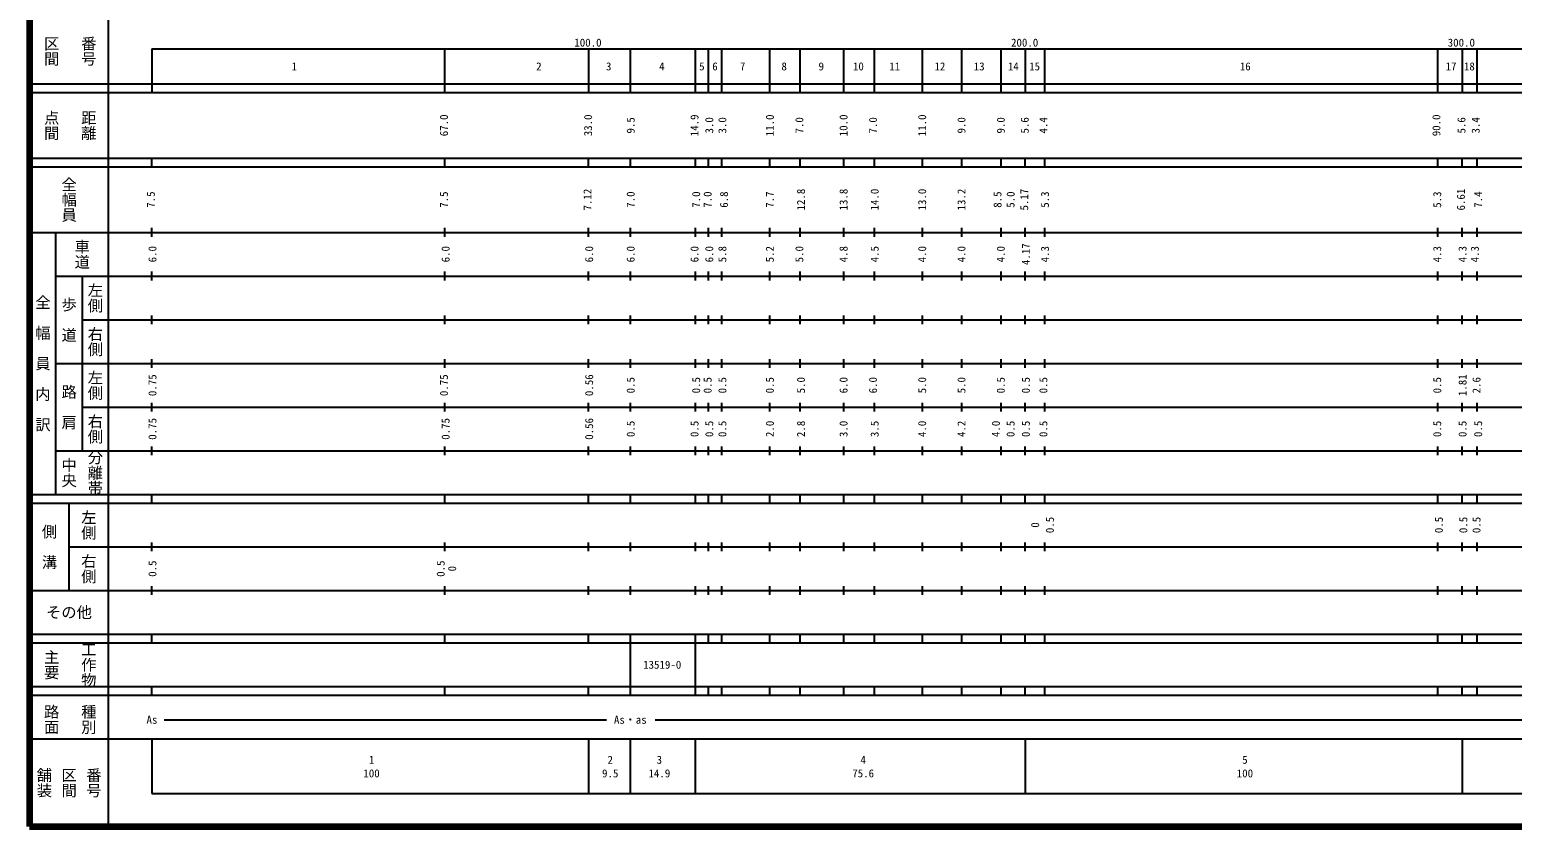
# Model space of a CAD drawing. Units: millimetres on the paper, enlarged 1000 times. Extents: x 40000 to 680000, y 20000 to 380000.
# Drawn here: x 40000 to 379524, y 20000 to 202409 of the extents above; entities that cross this region are included whole.
import ezdxf
from ezdxf.enums import TextEntityAlignment as Align

# ---------------------------------------------------------------- set-up
doc = ezdxf.new("R2010")
doc.units = ezdxf.units.MM
doc.header["$LTSCALE"] = 1000
doc.layers.add('M-TTL', color=2, linetype='Continuous', lineweight=140)
doc.layers.add('M-TTL-BAND', color=7, linetype='Continuous', lineweight=25)
doc.styles.add('@ＭＳ ゴシック', font='')
doc.styles.add('ＭＳ ゴシック', font='')
doc.styles.get('@ＭＳ ゴシック').set_extended_font_data('@MS Gothic')
doc.styles.get('ＭＳ ゴシック').set_extended_font_data('MS Gothic')

msp = doc.modelspace()

# ---------------------------------------------------------------- linework, layer by layer
at = {"layer": 'M-TTL'}
for p, q in [((40000, 380000), (40000, 20000)), ((40000, 20000), (680000, 20000))]:
    msp.add_line(p, q, dxfattribs=at)
at = {"layer": 'M-TTL-BAND'}
for p, q in [((58000, 370000), (58000, 20000)), ((68000, 198000), (579000, 198000)), ((68000, 198000), (68000, 188000)), ((135000, 198000), (135000, 188000)), ((168000, 198000), (168000, 188000)), ((177500, 198000), (177500, 188000)), ((192400, 198000), (192400, 188000)), ((195400, 198000), (195400, 188000)), ((198400, 198000), (198400, 188000)), ((209400, 198000), (209400, 188000)), ((216400, 198000), (216400, 188000)), ((226400, 198000), (226400, 188000)), ((233400, 198000), (233400, 188000)), ((244400, 198000), (244400, 188000)), ((253400, 198000), (253400, 188000)), ((262400, 198000), (262400, 188000)), ((268000, 198000), (268000, 188000)), ((272400, 198000), (272400, 188000)), ((362400, 198000), (362400, 188000)), ((368000, 198000), (368000, 188000)), ((371400, 198000), (371400, 188000)), ((40000, 190000), (579000, 190000)), ((40000, 188000), (579000, 188000)), ((40000, 173000), (579000, 173000)), ((40000, 171000), (579000, 171000)), ((68000, 171000), (68000, 173000)), ((135000, 173000), (135000, 171000)), ((168000, 171000), (168000, 173000)), ((177500, 173000), (177500, 171000)), ((192400, 173000), (192400, 171000)), ((195400, 173000), (195400, 171000)), ((198400, 173000), (198400, 171000)), ((209400, 173000), (209400, 171000)), ((216400, 173000), (216400, 171000)), ((226400, 173000), (226400, 171000)), ((233400, 173000), (233400, 171000)), ((244400, 173000), (244400, 171000)), ((253400, 173000), (253400, 171000)), ((262400, 173000), (262400, 171000)), ((268000, 171000), (268000, 173000)), ((272400, 173000), (272400, 171000)), ((362400, 173000), (362400, 171000)), ((368000, 171000), (368000, 173000)), ((371400, 173000), (371400, 171000)), ((68000, 155000), (68000, 157000)), ((135000, 157000), (135000, 155000)), ((168000, 155000), (168000, 157000)), ((177500, 157000), (177500, 155000)), ((192400, 157000), (192400, 155000)), ((195400, 157000), (195400, 155000)), ((198400, 157000), (198400, 155000)), ((209400, 157000), (209400, 155000)), ((216400, 157000), (216400, 155000)), ((226400, 157000), (226400, 155000)), ((233400, 157000), (233400, 155000)), ((244400, 157000), (244400, 155000)), ((253400, 157000), (253400, 155000)), ((262400, 157000), (262400, 155000)), ((268000, 155000), (268000, 157000)), ((272400, 157000), (272400, 155000)), ((362400, 157000), (362400, 155000)), ((368000, 155000), (368000, 157000)), ((371400, 157000), (371400, 155000)), ((40000, 156000), (579000, 156000)), ((46000, 96000), (46000, 156000)), ((46000, 146000), (579000, 146000)), ((52000, 146000), (52000, 106000)), ((68000, 145000), (68000, 147000)), ((135000, 147000), (135000, 145000)), ((168000, 145000), (168000, 147000)), ((177500, 147000), (177500, 145000)), ((192400, 147000), (192400, 145000)), ((195400, 147000), (195400, 145000)), ((198400, 147000), (198400, 145000)), ((209400, 147000), (209400, 145000)), ((216400, 147000), (216400, 145000)), ((226400, 147000), (226400, 145000)), ((233400, 147000), (233400, 145000)), ((244400, 147000), (244400, 145000)), ((253400, 147000), (253400, 145000)), ((262400, 147000), (262400, 145000)), ((268000, 145000), (268000, 147000)), ((272400, 147000), (272400, 145000)), ((362400, 147000), (362400, 145000)), ((368000, 145000), (368000, 147000)), ((371400, 147000), (371400, 145000)), ((52000, 136000), (579000, 136000)), ((68000, 135000), (68000, 137000)), ((135000, 137000), (135000, 135000)), ((168000, 135000), (168000, 137000)), ((177500, 137000), (177500, 135000)), ((192400, 137000), (192400, 135000)), ((195400, 137000), (195400, 135000)), ((198400, 137000), (198400, 135000)), ((209400, 137000), (209400, 135000)), ((216400, 137000), (216400, 135000)), ((226400, 137000), (226400, 135000)), ((233400, 137000), (233400, 135000)), ((244400, 137000), (244400, 135000)), ((253400, 137000), (253400, 135000)), ((262400, 137000), (262400, 135000)), ((268000, 135000), (268000, 137000)), ((272400, 137000), (272400, 135000)), ((362400, 137000), (362400, 135000)), ((368000, 135000), (368000, 137000)), ((371400, 137000), (371400, 135000)), ((46000, 126000), (579000, 126000)), ((68000, 125000), (68000, 127000)), ((135000, 127000), (135000, 125000)), ((168000, 125000), (168000, 127000)), ((177500, 127000), (177500, 125000)), ((192400, 127000), (192400, 125000)), ((195400, 127000), (195400, 125000)), ((198400, 127000), (198400, 125000)), ((209400, 127000), (209400, 125000)), ((216400, 127000), (216400, 125000)), ((226400, 127000), (226400, 125000)), ((233400, 127000), (233400, 125000)), ((244400, 127000), (244400, 125000)), ((253400, 127000), (253400, 125000)), ((262400, 127000), (262400, 125000)), ((268000, 125000), (268000, 127000)), ((272400, 127000), (272400, 125000)), ((362400, 127000), (362400, 125000)), ((368000, 125000), (368000, 127000)), ((371400, 127000), (371400, 125000)), ((52000, 116000), (579000, 116000)), ((68000, 115000), (68000, 117000)), ((135000, 117000), (135000, 115000)), ((168000, 115000), (168000, 117000)), ((177500, 117000), (177500, 115000)), ((192400, 117000), (192400, 115000)), ((195400, 117000), (195400, 115000)), ((198400, 117000), (198400, 115000)), ((209400, 117000), (209400, 115000)), ((216400, 117000), (216400, 115000)), ((226400, 117000), (226400, 115000)), ((233400, 117000), (233400, 115000)), ((244400, 117000), (244400, 115000)), ((253400, 117000), (253400, 115000)), ((262400, 117000), (262400, 115000)), ((268000, 115000), (268000, 117000)), ((272400, 117000), (272400, 115000)), ((362400, 117000), (362400, 115000)), ((368000, 115000), (368000, 117000)), ((371400, 117000), (371400, 115000)), ((46000, 106000), (579000, 106000)), ((68000, 105000), (68000, 107000)), ((135000, 107000), (135000, 105000)), ((168000, 105000), (168000, 107000)), ((177500, 107000), (177500, 105000)), ((192400, 107000), (192400, 105000)), ((195400, 107000), (195400, 105000)), ((198400, 107000), (198400, 105000)), ((209400, 107000), (209400, 105000)), ((216400, 107000), (216400, 105000)), ((226400, 107000), (226400, 105000)), ((233400, 107000), (233400, 105000)), ((244400, 107000), (244400, 105000)), ((253400, 107000), (253400, 105000)), ((262400, 107000), (262400, 105000)), ((268000, 105000), (268000, 107000)), ((272400, 107000), (272400, 105000)), ((362400, 107000), (362400, 105000)), ((368000, 105000), (368000, 107000)), ((371400, 107000), (371400, 105000)), ((40000, 96000), (579000, 96000)), ((68000, 94000), (68000, 96000)), ((135000, 96000), (135000, 94000)), ((168000, 94000), (168000, 96000)), ((177500, 96000), (177500, 94000)), ((192400, 96000), (192400, 94000)), ((195400, 96000), (195400, 94000)), ((198400, 96000), (198400, 94000)), ((209400, 96000), (209400, 94000)), ((216400, 96000), (216400, 94000)), ((226400, 96000), (226400, 94000)), ((233400, 96000), (233400, 94000)), ((244400, 96000), (244400, 94000)), ((253400, 96000), (253400, 94000)), ((262400, 96000), (262400, 94000)), ((268000, 94000), (268000, 96000)), ((272400, 96000), (272400, 94000)), ((362400, 96000), (362400, 94000)), ((368000, 94000), (368000, 96000)), ((371400, 96000), (371400, 94000)), ((40000, 94000), (579000, 94000)), ((49000, 94000), (49000, 74000)), ((68000, 83000), (68000, 85000)), ((135000, 85000), (135000, 83000)), ((168000, 83000), (168000, 85000)), ((177500, 85000), (177500, 83000)), ((192400, 85000), (192400, 83000)), ((195400, 85000), (195400, 83000)), ((198400, 85000), (198400, 83000)), ((209400, 85000), (209400, 83000)), ((216400, 85000), (216400, 83000)), ((226400, 85000), (226400, 83000)), ((233400, 85000), (233400, 83000)), ((244400, 85000), (244400, 83000)), ((253400, 85000), (253400, 83000)), ((262400, 85000), (262400, 83000)), ((268000, 83000), (268000, 85000)), ((272400, 85000), (272400, 83000)), ((362400, 85000), (362400, 83000)), ((368000, 83000), (368000, 85000)), ((371400, 85000), (371400, 83000)), ((49000, 84000), (579000, 84000)), ((68000, 73000), (68000, 75000)), ((135000, 75000), (135000, 73000)), ((168000, 73000), (168000, 75000)), ((177500, 75000), (177500, 73000)), ((192400, 75000), (192400, 73000)), ((195400, 75000), (195400, 73000)), ((198400, 75000), (198400, 73000)), ((209400, 75000), (209400, 73000)), ((216400, 75000), (216400, 73000)), ((226400, 75000), (226400, 73000)), ((233400, 75000), (233400, 73000)), ((244400, 75000), (244400, 73000)), ((253400, 75000), (253400, 73000)), ((262400, 75000), (262400, 73000)), ((268000, 73000), (268000, 75000)), ((272400, 75000), (272400, 73000)), ((362400, 75000), (362400, 73000)), ((368000, 73000), (368000, 75000)), ((371400, 75000), (371400, 73000)), ((40000, 74000), (579000, 74000)), ((40000, 64000), (579000, 64000)), ((40000, 62000), (579000, 62000)), ((68000, 62000), (68000, 64000)), ((135000, 64000), (135000, 62000)), ((168000, 62000), (168000, 64000)), ((177500, 64000), (177500, 52000)), ((192400, 64000), (192400, 52000)), ((195400, 64000), (195400, 62000)), ((198400, 64000), (198400, 62000)), ((209400, 64000), (209400, 62000)), ((216400, 64000), (216400, 62000)), ((226400, 64000), (226400, 62000)), ((233400, 64000), (233400, 62000)), ((244400, 64000), (244400, 62000)), ((253400, 64000), (253400, 62000)), ((262400, 64000), (262400, 62000)), ((268000, 62000), (268000, 64000)), ((272400, 64000), (272400, 62000)), ((362400, 64000), (362400, 62000)), ((368000, 62000), (368000, 64000)), ((371400, 64000), (371400, 62000)), ((40000, 52000), (579000, 52000)), ((68000, 50000), (68000, 52000)), ((135000, 52000), (135000, 50000)), ((168000, 50000), (168000, 52000)), ((177500, 52000), (177500, 50000)), ((192400, 52000), (192400, 50000)), ((195400, 52000), (195400, 50000)), ((198400, 52000), (198400, 50000)), ((209400, 52000), (209400, 50000)), ((216400, 52000), (216400, 50000)), ((226400, 52000), (226400, 50000)), ((233400, 52000), (233400, 50000)), ((244400, 52000), (244400, 50000)), ((253400, 52000), (253400, 50000)), ((262400, 52000), (262400, 50000)), ((268000, 50000), (268000, 52000)), ((272400, 52000), (272400, 50000)), ((362400, 52000), (362400, 50000)), ((368000, 50000), (368000, 52000)), ((371400, 52000), (371400, 50000)), ((40000, 50000), (579000, 50000)), ((70805, 44406), (172082, 44406)), ((183268, 44406), (564856, 44406)), ((40000, 40000), (579000, 40000)), ((68000, 40000), (68000, 27500)), ((168000, 40000), (168000, 27500)), ((177500, 40000), (177500, 27500)), ((192400, 40000), (192400, 27500)), ((268000, 40000), (268000, 27500)), ((368000, 40000), (368000, 27500)), ((68000, 27500), (579000, 27500))]:
    msp.add_line(p, q, dxfattribs=at)

# ---------------------------------------------------------------- texts
for s, height, rotation, style, p in [('区間', 2566, 270, '@ＭＳ ゴシック', (45000, 197500)), ('番号', 2566, 270, '@ＭＳ ゴシック', (53500, 197500)), ('点間', 2566, 270, '@ＭＳ ゴシック', (45000, 180500)), ('距離', 2566, 270, '@ＭＳ ゴシック', (53500, 180500)), ('67.0', 1833, 90, 'ＭＳ ゴシック', (134866, 180500)), ('33.0', 1833, 90, 'ＭＳ ゴシック', (167866, 180500)), ('9.5', 1833, 90, 'ＭＳ ゴシック', (177618, 180500)), ('14.9', 1833, 90, 'ＭＳ ゴシック', (192243, 180500)), ('3.0', 1833, 90, 'ＭＳ ゴシック', (195618, 180500)), ('3.0', 1833, 90, 'ＭＳ ゴシック', (198618, 180500)), ('11.0', 1833, 90, 'ＭＳ ゴシック', (209494, 180500)), ('7.0', 1833, 90, 'ＭＳ ゴシック', (216244, 180500)), ('10.0', 1833, 90, 'ＭＳ ゴシック', (226369, 180500)), ('7.0', 1833, 90, 'ＭＳ ゴシック', (233120, 180500)), ('11.0', 1833, 90, 'ＭＳ ゴシック', (244370, 180500)), ('9.0', 1833, 90, 'ＭＳ ゴシック', (253370, 180500)), ('9.0', 1833, 90, 'ＭＳ ゴシック', (262371, 180500)), ('5.6', 1833, 90, 'ＭＳ ゴシック', (267866, 180500)), ('4.4', 1833, 90, 'ＭＳ ゴシック', (272121, 180500)), ('90.0', 1833, 90, 'ＭＳ ゴシック', (362124, 180500)), ('5.6', 1833, 90, 'ＭＳ ゴシック', (367866, 180500)), ('3.4', 1833, 90, 'ＭＳ ゴシック', (371125, 180500)), ('全幅員', 2566, 270, '@ＭＳ ゴシック', (49000, 163500)), ('7.5', 1833, 90, 'ＭＳ ゴシック', (67739, 163500)), ('7.5', 1833, 90, 'ＭＳ ゴシック', (134866, 163500)), ('7.12', 1833, 90, 'ＭＳ ゴシック', (167739, 163500)), ('7.0', 1833, 90, 'ＭＳ ゴシック', (177618, 163500)), ('7.0', 1833, 90, 'ＭＳ ゴシック', (192618, 163500)), ('7.0', 1833, 90, 'ＭＳ ゴシック', (195243, 163500)), ('6.8', 1833, 90, 'ＭＳ ゴシック', (198993, 163500)), ('7.7', 1833, 90, 'ＭＳ ゴシック', (209494, 163500)), ('12.8', 1833, 90, 'ＭＳ ゴシック', (216619, 163500)), ('13.8', 1833, 90, 'ＭＳ ゴシック', (226369, 163500)), ('14.0', 1833, 90, 'ＭＳ ゴシック', (233495, 163500)), ('13.0', 1833, 90, 'ＭＳ ゴシック', (244370, 163500)), ('13.2', 1833, 90, 'ＭＳ ゴシック', (253370, 163500)), ('8.5', 1833, 90, 'ＭＳ ゴシック', (261621, 163500)), ('5.0', 1833, 90, 'ＭＳ ゴシック', (264621, 163500)), ('5.17', 1833, 90, 'ＭＳ ゴシック', (267739, 163500)), ('5.3', 1833, 90, 'ＭＳ ゴシック', (272496, 163500)), ('5.3', 1833, 90, 'ＭＳ ゴシック', (362312, 163500)), ('6.61', 1833, 90, 'ＭＳ ゴシック', (367739, 163500)), ('7.4', 1833, 90, 'ＭＳ ゴシック', (371687, 163500)), ('車道', 2566, 270, '@ＭＳ ゴシック', (52000, 151000)), ('4.17', 1833, 90, 'ＭＳ ゴシック', (268114, 151000)), ('6.0', 1833, 90, 'ＭＳ ゴシック', (68114, 151000)), ('6.0', 1833, 90, 'ＭＳ ゴシック', (135241, 151000)), ('6.0', 1833, 90, 'ＭＳ ゴシック', (168114, 151000)), ('6.0', 1833, 90, 'ＭＳ ゴシック', (177618, 151000)), ('6.0', 1833, 90, 'ＭＳ ゴシック', (192243, 151000)), ('6.0', 1833, 90, 'ＭＳ ゴシック', (195618, 151000)), ('5.8', 1833, 90, 'ＭＳ ゴシック', (198618, 151000)), ('5.2', 1833, 90, 'ＭＳ ゴシック', (209494, 151000)), ('5.0', 1833, 90, 'ＭＳ ゴシック', (216244, 151000)), ('4.8', 1833, 90, 'ＭＳ ゴシック', (226369, 151000)), ('4.5', 1833, 90, 'ＭＳ ゴシック', (233495, 151000)), ('4.0', 1833, 90, 'ＭＳ ゴシック', (244370, 151000)), ('4.0', 1833, 90, 'ＭＳ ゴシック', (253370, 151000)), ('4.0', 1833, 90, 'ＭＳ ゴシック', (262371, 151000)), ('4.3', 1833, 90, 'ＭＳ ゴシック', (272496, 151000)), ('4.3', 1833, 90, 'ＭＳ ゴシック', (362312, 151000)), ('4.3', 1833, 90, 'ＭＳ ゴシック', (368114, 151000)), ('4.3', 1833, 90, 'ＭＳ ゴシック', (370937, 151000)), ('左側', 2566, 270, '@ＭＳ ゴシック', (55000, 141000)), ('全\u3000幅\u3000員\u3000内\u3000訳', 2566, 270, '@ＭＳ ゴシック', (43000, 126000)), ('歩\u3000道', 2566, 270, '@ＭＳ ゴシック', (49000, 136000)), ('右側', 2566, 270, '@ＭＳ ゴシック', (55000, 131000)), ('左側', 2566, 270, '@ＭＳ ゴシック', (55000, 121000)), ('0.75', 1833, 90, 'ＭＳ ゴシック', (68114, 121000)), ('0.75', 1833, 90, 'ＭＳ ゴシック', (134866, 121000)), ('0.56', 1833, 90, 'ＭＳ ゴシック', (168114, 121000)), ('0.5', 1833, 90, 'ＭＳ ゴシック', (177618, 121000)), ('0.5', 1833, 90, 'ＭＳ ゴシック', (192618, 121000)), ('0.5', 1833, 90, 'ＭＳ ゴシック', (195243, 121000)), ('0.5', 1833, 90, 'ＭＳ ゴシック', (198618, 121000)), ('0.5', 1833, 90, 'ＭＳ ゴシック', (209494, 121000)), ('5.0', 1833, 90, 'ＭＳ ゴシック', (216619, 121000)), ('6.0', 1833, 90, 'ＭＳ ゴシック', (226369, 121000)), ('6.0', 1833, 90, 'ＭＳ ゴシック', (233120, 121000)), ('5.0', 1833, 90, 'ＭＳ ゴシック', (244370, 121000)), ('5.0', 1833, 90, 'ＭＳ ゴシック', (253370, 121000)), ('0.5', 1833, 90, 'ＭＳ ゴシック', (262371, 121000)), ('0.5', 1833, 90, 'ＭＳ ゴシック', (268114, 121000)), ('0.5', 1833, 90, 'ＭＳ ゴシック', (272121, 121000)), ('0.5', 1833, 90, 'ＭＳ ゴシック', (362312, 121000)), ('1.81', 1833, 90, 'ＭＳ ゴシック', (368114, 121000)), ('2.6', 1833, 90, 'ＭＳ ゴシック', (371312, 121000)), ('路\u3000肩', 2566, 270, '@ＭＳ ゴシック', (49000, 116000)), ('右側', 2566, 270, '@ＭＳ ゴシック', (55000, 111000)), ('0.75', 1833, 90, 'ＭＳ ゴシック', (68114, 111000)), ('0.75', 1833, 90, 'ＭＳ ゴシック', (135241, 111000)), ('0.56', 1833, 90, 'ＭＳ ゴシック', (168114, 111000)), ('0.5', 1833, 90, 'ＭＳ ゴシック', (177618, 111000)), ('0.5', 1833, 90, 'ＭＳ ゴシック', (192243, 111000)), ('0.5', 1833, 90, 'ＭＳ ゴシック', (195618, 111000)), ('0.5', 1833, 90, 'ＭＳ ゴシック', (198618, 111000)), ('2.0', 1833, 90, 'ＭＳ ゴシック', (209494, 111000)), ('2.8', 1833, 90, 'ＭＳ ゴシック', (216619, 111000)), ('3.0', 1833, 90, 'ＭＳ ゴシック', (226369, 111000)), ('3.5', 1833, 90, 'ＭＳ ゴシック', (233495, 111000)), ('4.0', 1833, 90, 'ＭＳ ゴシック', (244370, 111000)), ('4.2', 1833, 90, 'ＭＳ ゴシック', (253370, 111000)), ('4.0', 1833, 90, 'ＭＳ ゴシック', (261246, 111000)), ('0.5', 1833, 90, 'ＭＳ ゴシック', (264621, 111000)), ('0.5', 1833, 90, 'ＭＳ ゴシック', (268114, 111000)), ('0.5', 1833, 90, 'ＭＳ ゴシック', (272121, 111000)), ('0.5', 1833, 90, 'ＭＳ ゴシック', (362312, 111000)), ('0.5', 1833, 90, 'ＭＳ ゴシック', (368114, 111000)), ('0.5', 1833, 90, 'ＭＳ ゴシック', (371687, 111000)), ('分離帯', 2566, 270, '@ＭＳ ゴシック', (55000, 101000)), ('中央', 2566, 270, '@ＭＳ ゴシック', (49000, 101000)), ('左側', 2566, 270, '@ＭＳ ゴシック', (53500, 89000)), ('側\u3000溝', 2566, 270, '@ＭＳ ゴシック', (44500, 84000)), ('0', 1833, 90, 'ＭＳ ゴシック', (270246, 89000)), ('0.5', 1833, 90, 'ＭＳ ゴシック', (273621, 89000)), ('0.5', 1833, 90, 'ＭＳ ゴシック', (362687, 89000)), ('0.5', 1833, 90, 'ＭＳ ゴシック', (368287, 89000)), ('0.5', 1833, 90, 'ＭＳ ゴシック', (371312, 89000)), ('右側', 2566, 270, '@ＭＳ ゴシック', (53500, 79000)), ('0.5', 1833, 90, 'ＭＳ ゴシック', (68114, 79000)), ('0.5', 1833, 90, 'ＭＳ ゴシック', (134116, 79000)), ('0', 1833, 90, 'ＭＳ ゴシック', (136741, 79000)), ('工作物', 2566, 270, '@ＭＳ ゴシック', (53500, 57000)), ('主要', 2566, 270, '@ＭＳ ゴシック', (45000, 57000)), ('路面', 2566, 270, '@ＭＳ ゴシック', (45000, 44500)), ('種別', 2566, 270, '@ＭＳ ゴシック', (53500, 44500)), ('舗装', 2566, 270, '@ＭＳ ゴシック', (43333, 30000)), ('区間', 2566, 270, '@ＭＳ ゴシック', (49000, 30000)), ('番号', 2566, 270, '@ＭＳ ゴシック', (54667, 30000))]:
    msp.add_text(s, height=height, rotation=rotation, dxfattribs=dict(at, style=style)).set_placement(p, align=Align.MIDDLE_CENTER)
at = {"layer": 'M-TTL-BAND', "style": 'ＭＳ ゴシック'}
for s, height, p in [('100.0', 1833, (167844, 199445)), ('200.0', 1833, (267844, 199445)), ('300.0', 1833, (367844, 199445)), ('1', 1833, (100601, 194000)), ('2', 1833, (156603, 194000)), ('3', 1833, (172603, 194000)), ('4', 1833, (184771, 194000)), ('5', 1833, (193938, 194000)), ('6', 1833, (196938, 194000)), ('7', 1833, (203271, 194000)), ('8', 1833, (212772, 194000)), ('9', 1833, (221272, 194000)), ('10', 1833, (229772, 194000)), ('11', 1833, (238106, 194000)), ('12', 1833, (248440, 194000)), ('13', 1833, (257440, 194000)), ('14', 1833, (265241, 194000)), ('15', 1833, (270119, 194000)), ('16', 1833, (318359, 194000)), ('17', 1833, (365482, 194000)), ('18', 1833, (369675, 194000)), ('その他', 2566, (49000, 69000)), ('13519-0', 1833, (184847, 57000)), ('As', 1833, (68006, 44406)), ('As・as', 1833, (177541, 44406)), ('1', 1833, (118288, 35238)), ('2', 1833, (172942, 35238)), ('3', 1833, (184199, 35238)), ('4', 1833, (230872, 35238)), ('5', 1833, (318288, 35238)), ('100', 1833, (118288, 32131)), ('9.5', 1833, (172942, 32131)), ('14.9', 1833, (184199, 32131)), ('75.6', 1833, (230872, 32131)), ('100', 1833, (318288, 32131))]:
    msp.add_text(s, height=height, dxfattribs=at).set_placement(p, align=Align.MIDDLE_CENTER)

doc.saveas('drawing.dxf')
